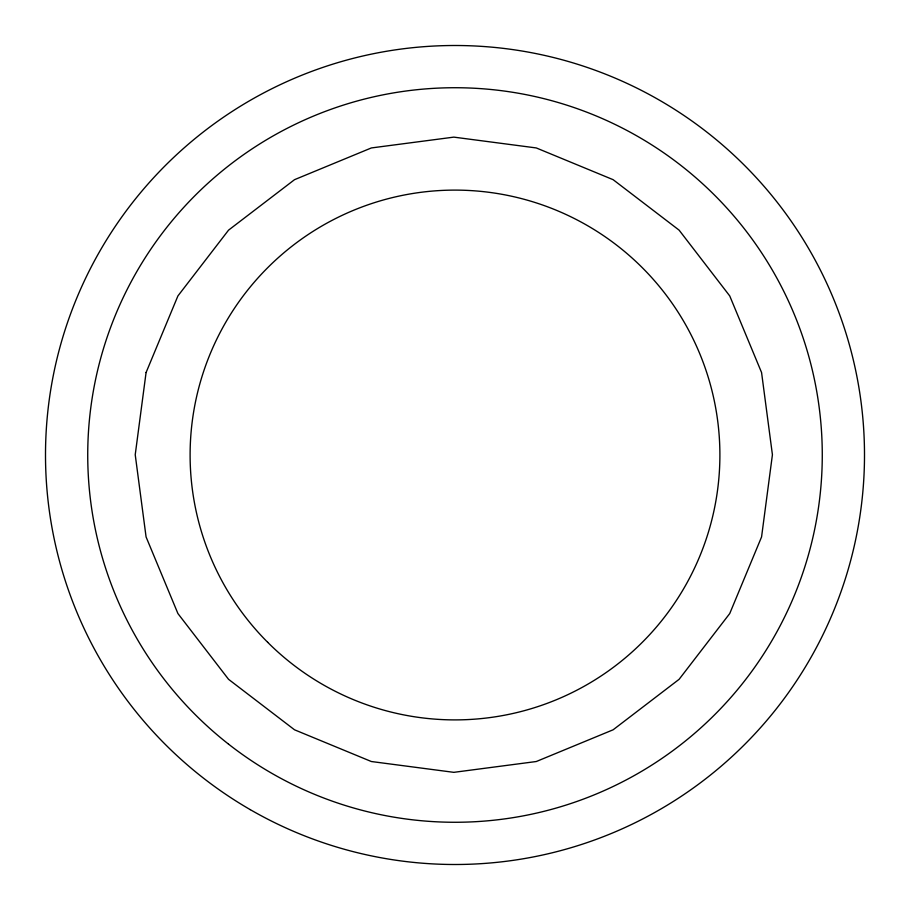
<?xml version="1.0" encoding="UTF-8"?>
<svg xmlns="http://www.w3.org/2000/svg" width="910" height="910" viewBox="0 0 910 910"><rect width="100%" height="100%" fill="white"/><g stroke="black" fill="none" stroke-linecap="round" stroke-linejoin="round"><path stroke-width="1.36" d="M146.078 372.531L135.226 454.738L146.078 536.934L177.916 613.545L228.546 679.315L294.522 729.797L371.36 761.522L453.828 772.34L536.286 761.522L613.124 729.797L679.11 679.315L729.74 613.545L761.568 536.934L772.419 454.738L761.568 372.531L729.74 295.932L679.11 230.15L613.124 179.679L536.286 147.943L453.828 137.126L371.36 147.943L294.522 179.679L228.546 230.15L177.916 295.932L146.078 372.531M267.688 642.312A264.901 264.901 0 0 0 710.869 523.557A264.901 264.901 0 0 0 386.443 199.131A264.901 264.901 0 0 0 267.688 642.312M250.25 809.638A409.5 409.5 0 0 0 864.5 455A409.5 409.5 0 0 0 250.25 100.362A409.5 409.5 0 0 0 250.25 809.638M228.49 744.096A367.265 367.265 0 0 0 818.625 506.62A367.265 367.265 0 0 0 317.886 114.285A367.265 367.265 0 0 0 228.49 744.096"/></g></svg>
